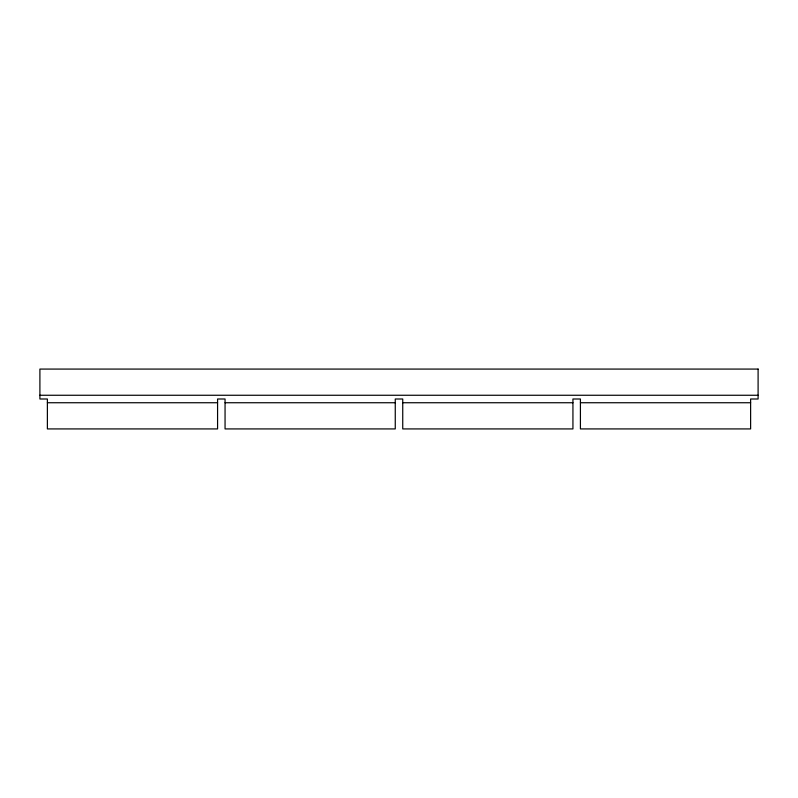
<?xml version="1.0" encoding="UTF-8"?>
<svg xmlns="http://www.w3.org/2000/svg" width="798" height="798" viewBox="0 0 798 798"><rect width="100%" height="100%" fill="white"/><g stroke="black" fill="none" stroke-linecap="round" stroke-linejoin="round"><path stroke-width="1.2" d="M39.9 395.259L758.1 395.259M47.381 402.741L217.575 402.741M225.056 402.741L395.259 402.741M402.741 402.741L572.934 402.741M580.415 402.741L750.619 402.741M758.1 369.075L39.9 369.075L39.9 399L47.381 399L47.381 428.925L217.575 428.925L217.575 399L225.056 399L225.056 428.925L395.259 428.925L395.259 399L402.741 399L402.741 428.925L572.934 428.925L572.934 399L580.415 399L580.415 428.925L750.619 428.925L750.619 399L758.1 399L758.1 369.075"/></g></svg>
